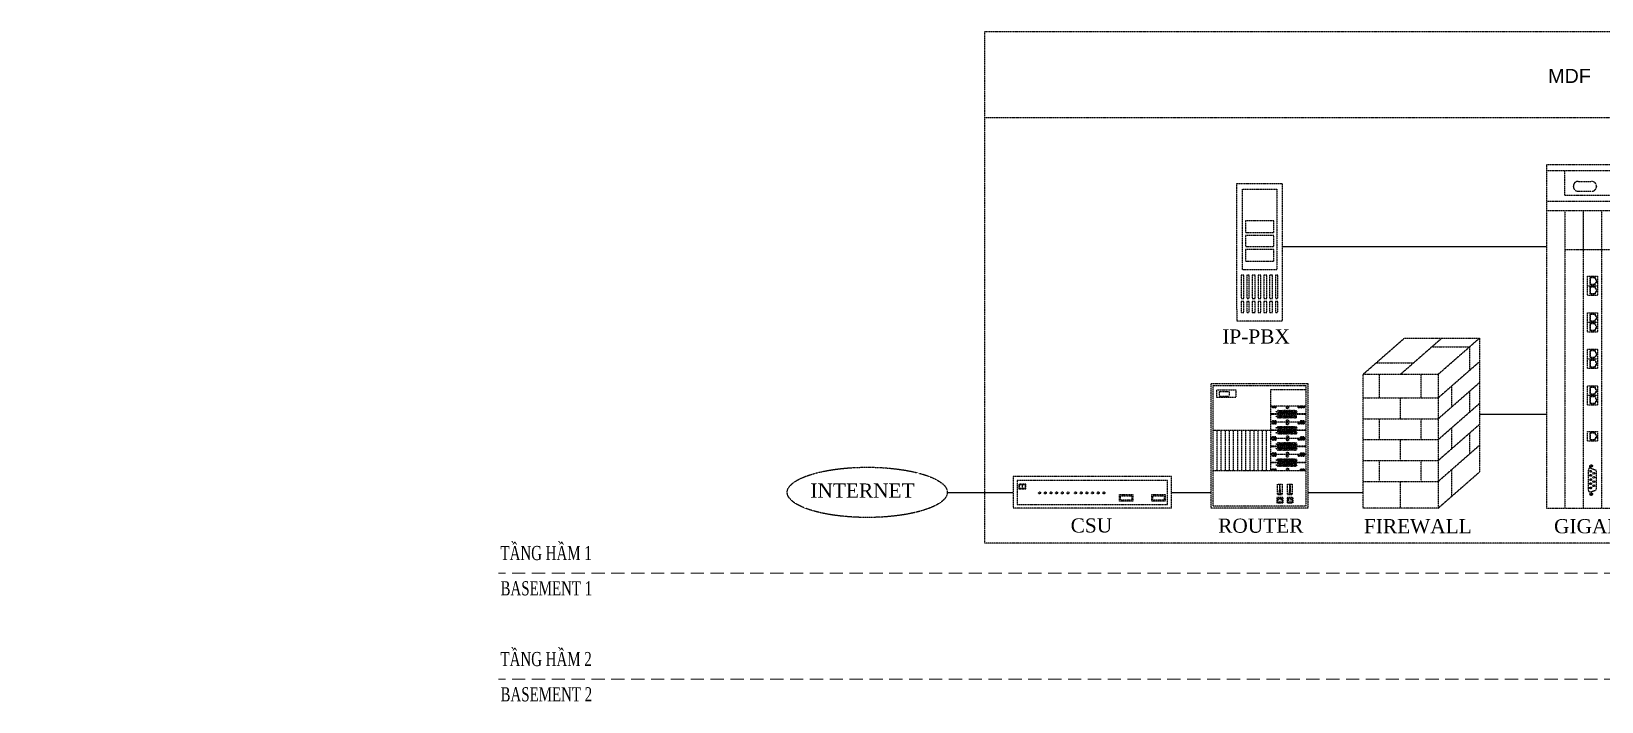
# Model space of a CAD drawing. Extents: x -5343388 to 7033982, y -486386 to 188356.
# Drawn here: x 448981 to 493460, y -280653 to -261688 of the extents above; entities that cross this region are included whole.
import ezdxf
from ezdxf.enums import TextEntityAlignment as Align

# ---------------------------------------------------------------- set-up
doc = ezdxf.new("R2010")
doc.units = 0
doc.header["$MEASUREMENT"] = 0
doc.linetypes.add('DASHED2', pattern=[0.375, 0.25, -0.125])
doc.layers.add('text', color=2, linetype='Continuous')
doc.layers.add('wire', color=3, linetype='Continuous')
doc.layers.add('Wire Hatch', color=7, linetype='Continuous', lineweight=15)
doc.styles.add('NKB1', font='vntimeh.shx', dxfattribs={"width": 0.7, "height": 400})
doc.styles.add('NKB2', font='', dxfattribs={"width": 0.7, "height": 400})
doc.styles.get('NKB2').set_extended_font_data('.VnArialH')

msp = doc.modelspace()

# ---------------------------------------------------------------- linework, layer by layer
at = {"linetype": 'DASHED2'}
for p, q in [((512187.66036, -264133.51917), (475986.64671, -264133.51917)), ((491897.83261, -265453.94348), (491897.83261, -275179.47977)), ((491897.83261, -265453.94348), (500255.6826, -265453.94348)), ((491897.83261, -265626.98385), (500255.6826, -265626.98385)), ((492416.95373, -266319.14534), (492416.95373, -265626.98385)), ((492798.09675, -265930.79625), (493175.83198, -265930.79625)), ((483123.21034, -269559.7912), (483123.21034, -265991.20906)), ((483123.21034, -265991.20906), (484413.39004, -265991.20906)), ((483287.91413, -268434.31529), (483287.91413, -266155.91285)), ((483287.91413, -266155.91285), (484262.41157, -266155.91285)), ((484262.41157, -266155.91285), (484262.41157, -268434.31529)), ((484413.39004, -265991.20906), (484413.39004, -269559.7912)), ((492416.95373, -266319.14534), (499736.56148, -266319.14534)), ((492659.66445, -266069.22855), (492659.66445, -266074.33143)), ((492798.09675, -266212.76373), (493175.83198, -266212.76373)), ((493314.26427, -266069.22855), (493314.26427, -266074.33143)), ((491897.83261, -266492.18571), (500255.6826, -266492.18571)), ((491897.83261, -266751.74627), (500255.6826, -266751.74627)), ((492416.95373, -266751.74627), (492416.95373, -275179.47977)), ((492936.07485, -266751.74627), (492936.07485, -275179.47977)), ((493455.19596, -266751.74627), (493455.19596, -275179.47977)), ((483370.26603, -267048.05838), (483370.26603, -267377.46597)), ((484180.05967, -267048.05838), (483370.26603, -267048.05838)), ((484180.05967, -267377.46597), (484180.05967, -267048.05838)), ((483370.26603, -267377.46597), (484180.05967, -267377.46597)), ((483370.26603, -267459.81786), (483370.26603, -267775.50013)), ((484180.05967, -267459.81786), (483370.26603, -267459.81786)), ((484180.05967, -267775.50013), (484180.05967, -267459.81786)), ((483370.26603, -267775.50013), (484180.05967, -267775.50013)), ((483370.26603, -267857.85202), (483370.26603, -268187.25961)), ((484180.05967, -267857.85202), (483370.26603, -267857.85202)), ((483370.26603, -268187.25961), (484180.05967, -268187.25961)), ((484180.05967, -268187.25961), (484180.05967, -267857.85202)), ((492416.95373, -267859.82705), (499736.56148, -267859.82705)), ((483329.09008, -268585.29377), (483246.73818, -268585.29377)), ((483246.73818, -268585.29377), (483246.73818, -269244.10894)), ((484262.41157, -268434.31529), (483287.91413, -268434.31529)), ((483329.09008, -269244.10894), (483329.09008, -268585.29377)), ((483480.06856, -268585.29377), (483411.44198, -268585.29377)), ((483411.44198, -268585.29377), (483411.44198, -269244.10894)), ((483480.06856, -269244.10894), (483480.06856, -268585.29377)), ((483644.77235, -268585.29377), (483562.42045, -268585.29377)), ((483562.42045, -268585.29377), (483562.42045, -269244.10894)), ((483644.77235, -269244.10894), (483644.77235, -268585.29377)), ((483809.47614, -268585.29377), (483727.12424, -268585.29377)), ((483727.12424, -268585.29377), (483727.12424, -269244.10894)), ((483809.47614, -269244.10894), (483809.47614, -268585.29377)), ((483974.17993, -268585.29377), (483891.82803, -268585.29377)), ((483891.82803, -268585.29377), (483891.82803, -269244.10894)), ((483974.17993, -269244.10894), (483974.17993, -268585.29377)), ((484138.88372, -268585.29377), (484056.53183, -268585.29377)), ((484056.53183, -268585.29377), (484056.53183, -269244.10894)), ((484138.88372, -269244.10894), (484138.88372, -268585.29377)), ((484289.8622, -268585.29377), (484221.23562, -268585.29377)), ((484221.23562, -268585.29377), (484221.23562, -269244.10894)), ((484289.8622, -269244.10894), (484289.8622, -268585.29377)), ((493062.30675, -268615.11269), (493349.7289, -268615.11269)), ((493062.30675, -269151.63403), (493062.30675, -268615.11269)), ((493139.20154, -268654.28924), (493273.71432, -268654.28924)), ((493139.20154, -268851.1716), (493139.20154, -268654.28924)), ((493273.71432, -268654.28924), (493273.71432, -268689.45332)), ((493349.7289, -269151.63403), (493349.7289, -268615.11269)), ((493062.30675, -268883.37336), (493349.7289, -268883.37336)), ((493273.71432, -268851.1716), (493139.20154, -268851.1716)), ((493139.20154, -268919.76181), (493273.71432, -268919.76181)), ((493139.20154, -269116.64417), (493139.20154, -268919.76181)), ((493300.66429, -268689.45332), (493273.71432, -268689.45332)), ((493300.66429, -268816.00751), (493273.71432, -268816.00751)), ((493273.71432, -268816.00751), (493273.71432, -268851.1716)), ((493273.71432, -268919.76181), (493273.71432, -268954.9259)), ((493300.66429, -268954.9259), (493273.71432, -268954.9259)), ((493300.66429, -269081.48008), (493273.71432, -269081.48008)), ((493273.71432, -269081.48008), (493273.71432, -269116.64417)), ((493300.66429, -268689.45332), (493300.66429, -268716.79713)), ((493300.66429, -268725.77909), (493300.66429, -268689.45332)), ((493324.78221, -268725.77909), (493300.66429, -268725.77909)), ((493300.66429, -268779.68174), (493300.66429, -268816.00751)), ((493324.78221, -268779.68174), (493300.66429, -268779.68174)), ((493300.66429, -268991.25167), (493300.66429, -268954.9259)), ((493300.66429, -268954.9259), (493300.66429, -268982.26971)), ((493324.78221, -268991.25167), (493300.66429, -268991.25167)), ((493300.66429, -269045.15431), (493300.66429, -269081.48008)), ((493324.78221, -269045.15431), (493300.66429, -269045.15431)), ((493324.78221, -268725.77909), (493324.78221, -268779.68174)), ((493324.78221, -268991.25167), (493324.78221, -269045.15431)), ((483246.73818, -269244.10894), (483246.73818, -269244.10894)), ((483246.73818, -269244.10894), (483329.09008, -269244.10894)), ((483246.73818, -269326.46083), (483246.73818, -269642.1431)), ((483329.09008, -269326.46083), (483246.73818, -269326.46083)), ((483329.09008, -269642.1431), (483329.09008, -269326.46083)), ((483411.44198, -269244.10894), (483411.44198, -269244.10894)), ((483411.44198, -269244.10894), (483480.06856, -269244.10894)), ((483411.44198, -269326.46083), (483411.44198, -269642.1431)), ((483480.06856, -269326.46083), (483411.44198, -269326.46083)), ((483480.06856, -269642.1431), (483480.06856, -269326.46083)), ((483562.42045, -269244.10894), (483562.42045, -269244.10894)), ((483562.42045, -269244.10894), (483644.77235, -269244.10894)), ((483562.42045, -269326.46083), (483562.42045, -269642.1431)), ((483644.77235, -269326.46083), (483562.42045, -269326.46083)), ((483644.77235, -269642.1431), (483644.77235, -269326.46083)), ((483727.12424, -269244.10894), (483727.12424, -269244.10894)), ((483727.12424, -269244.10894), (483809.47614, -269244.10894)), ((483727.12424, -269326.46083), (483727.12424, -269642.1431)), ((483809.47614, -269326.46083), (483727.12424, -269326.46083)), ((483809.47614, -269642.1431), (483809.47614, -269326.46083)), ((483891.82803, -269244.10894), (483891.82803, -269244.10894)), ((483891.82803, -269244.10894), (483974.17993, -269244.10894)), ((483891.82803, -269326.46083), (483891.82803, -269642.1431)), ((483974.17993, -269326.46083), (483891.82803, -269326.46083)), ((483974.17993, -269642.1431), (483974.17993, -269326.46083)), ((484056.53183, -269244.10894), (484056.53183, -269244.10894)), ((484056.53183, -269244.10894), (484138.88372, -269244.10894)), ((484056.53183, -269326.46083), (484056.53183, -269642.1431)), ((484138.88372, -269326.46083), (484056.53183, -269326.46083)), ((484138.88372, -269642.1431), (484138.88372, -269326.46083)), ((484221.23562, -269244.10894), (484289.8622, -269244.10894)), ((484221.23562, -269244.10894), (484221.23562, -269244.10894)), ((484289.8622, -269326.46083), (484221.23562, -269326.46083)), ((484221.23562, -269326.46083), (484221.23562, -269642.1431)), ((484289.8622, -269642.1431), (484289.8622, -269326.46083)), ((493062.30675, -269151.63403), (493349.7289, -269151.63403)), ((493273.71432, -269116.64417), (493139.20154, -269116.64417)), ((483123.21034, -269559.7912), (483123.21034, -269889.19879)), ((483246.73818, -269642.1431), (483246.73818, -269642.1431)), ((483246.73818, -269642.1431), (483329.09008, -269642.1431)), ((483411.44198, -269642.1431), (483411.44198, -269642.1431)), ((483411.44198, -269642.1431), (483480.06856, -269642.1431)), ((483562.42045, -269642.1431), (483562.42045, -269642.1431)), ((483562.42045, -269642.1431), (483644.77235, -269642.1431)), ((483727.12424, -269642.1431), (483727.12424, -269642.1431)), ((483727.12424, -269642.1431), (483809.47614, -269642.1431)), ((483891.82803, -269642.1431), (483891.82803, -269642.1431)), ((483891.82803, -269642.1431), (483974.17993, -269642.1431)), ((484056.53183, -269642.1431), (484056.53183, -269642.1431)), ((484056.53183, -269642.1431), (484138.88372, -269642.1431)), ((484221.23562, -269642.1431), (484289.8622, -269642.1431)), ((484221.23562, -269642.1431), (484221.23562, -269642.1431)), ((484413.39004, -269559.7912), (484413.39004, -269889.19879)), ((493062.30675, -270185.56276), (493062.30675, -269649.04142)), ((493062.30675, -269649.04142), (493349.7289, -269649.04142)), ((493062.30675, -269917.30209), (493349.7289, -269917.30209)), ((493139.20154, -269885.10033), (493139.20154, -269688.21797)), ((493139.20154, -269688.21797), (493273.71432, -269688.21797)), ((493273.71432, -269885.10033), (493139.20154, -269885.10033)), ((493139.20154, -269953.69054), (493273.71432, -269953.69054)), ((493139.20154, -270150.5729), (493139.20154, -269953.69054)), ((493273.71432, -269688.21797), (493273.71432, -269723.38206)), ((493300.66429, -269723.38206), (493273.71432, -269723.38206)), ((493273.71432, -269849.93624), (493273.71432, -269885.10033)), ((493300.66429, -269849.93624), (493273.71432, -269849.93624)), ((493273.71432, -269953.69054), (493273.71432, -269988.85463)), ((493300.66429, -269988.85463), (493273.71432, -269988.85463)), ((493300.66429, -269759.70783), (493300.66429, -269723.38206)), ((493300.66429, -269723.38206), (493300.66429, -269750.72586)), ((493324.78221, -269759.70783), (493300.66429, -269759.70783)), ((493324.78221, -269813.61047), (493300.66429, -269813.61047)), ((493300.66429, -269813.61047), (493300.66429, -269849.93624)), ((493300.66429, -269988.85463), (493300.66429, -270016.19844)), ((493300.66429, -270025.1804), (493300.66429, -269988.85463)), ((493324.78221, -269759.70783), (493324.78221, -269813.61047)), ((493349.7289, -270185.56276), (493349.7289, -269649.04142)), ((486703.78862, -271391.60909), (487875.19579, -270367.51012)), ((487761.25249, -271391.60909), (488932.65966, -270367.51012)), ((487875.19579, -270367.51012), (490001.78574, -270367.51012)), ((488830.37856, -271391.60909), (490001.78574, -270367.51012)), ((490001.78574, -270367.51012), (490001.78574, -274155.38081)), ((493062.30675, -270185.56276), (493349.7289, -270185.56276)), ((493273.71432, -270150.5729), (493139.20154, -270150.5729)), ((493273.71432, -270115.40882), (493273.71432, -270150.5729)), ((493300.66429, -270115.40882), (493273.71432, -270115.40882)), ((493324.78221, -270025.1804), (493300.66429, -270025.1804)), ((493324.78221, -270079.08305), (493300.66429, -270079.08305)), ((493300.66429, -270079.08305), (493300.66429, -270115.40882)), ((493324.78221, -270025.1804), (493324.78221, -270079.08305)), ((488649.62662, -270614.95085), (489718.75269, -270614.95085)), ((489718.75269, -270614.95085), (489718.75269, -271281.17491)), ((493062.30675, -270682.97015), (493349.7289, -270682.97015)), ((493062.30675, -271219.49149), (493062.30675, -270682.97015)), ((493139.20154, -270722.1467), (493273.71432, -270722.1467)), ((493139.20154, -270919.02906), (493139.20154, -270722.1467)), ((493273.71432, -270722.1467), (493273.71432, -270757.31079)), ((493300.66429, -270757.31079), (493273.71432, -270757.31079)), ((493300.66429, -270757.31079), (493300.66429, -270784.6546)), ((493300.66429, -270793.63656), (493300.66429, -270757.31079)), ((493324.78221, -270793.63656), (493300.66429, -270793.63656)), ((493300.66429, -270847.53921), (493300.66429, -270883.86498)), ((493324.78221, -270847.53921), (493300.66429, -270847.53921)), ((493324.78221, -270793.63656), (493324.78221, -270847.53921)), ((493349.7289, -271219.49149), (493349.7289, -270682.97015)), ((487070.39287, -271071.10649), (488127.85674, -271071.10649)), ((488830.37856, -272057.83315), (490001.78574, -271033.73418)), ((493062.30675, -270951.23082), (493349.7289, -270951.23082)), ((493062.30675, -271219.49149), (493349.7289, -271219.49149)), ((493273.71432, -270919.02906), (493139.20154, -270919.02906)), ((493139.20154, -270987.61928), (493273.71432, -270987.61928)), ((493139.20154, -271184.50163), (493139.20154, -270987.61928)), ((493273.71432, -271184.50163), (493139.20154, -271184.50163)), ((493300.66429, -270883.86498), (493273.71432, -270883.86498)), ((493273.71432, -270883.86498), (493273.71432, -270919.02906)), ((493273.71432, -270987.61928), (493273.71432, -271022.78336)), ((493300.66429, -271022.78336), (493273.71432, -271022.78336)), ((493300.66429, -271149.33755), (493273.71432, -271149.33755)), ((493273.71432, -271149.33755), (493273.71432, -271184.50163)), ((493300.66429, -271059.10913), (493300.66429, -271022.78336)), ((493300.66429, -271022.78336), (493300.66429, -271050.12717)), ((493324.78221, -271059.10913), (493300.66429, -271059.10913)), ((493300.66429, -271113.01178), (493300.66429, -271149.33755)), ((493324.78221, -271113.01178), (493300.66429, -271113.01178)), ((493324.78221, -271059.10913), (493324.78221, -271113.01178)), ((486703.78862, -271391.60909), (488830.37856, -271391.60909)), ((486703.78862, -275179.47977), (486703.78862, -271391.60909)), ((487169.89249, -272057.83315), (487169.89249, -271391.60909)), ((488352.61249, -272057.83315), (488352.61249, -271391.60909)), ((488830.37856, -271391.60909), (488830.37856, -275179.47977)), ((488830.37856, -272649.19315), (490001.78574, -271625.09418)), ((489209.00747, -271726.81804), (489209.00747, -272318.17804)), ((493062.30675, -271716.89888), (493349.7289, -271716.89888)), ((493062.30675, -272253.42022), (493062.30675, -271716.89888)), ((493139.20154, -271952.95779), (493139.20154, -271756.07544)), ((493139.20154, -271756.07544), (493273.71432, -271756.07544)), ((493273.71432, -271756.07544), (493273.71432, -271791.23952)), ((493349.7289, -272253.42022), (493349.7289, -271716.89888)), ((482561.77704, -272051.25414, 0), (482561.77704, -271834.04152, 0)), ((482561.77704, -271834.04152, 0), (483098.00798, -271834.04152, 0)), ((483098.00798, -272051.25414, 0), (482561.77704, -272051.25414, 0)), ((482630.70298, -271879.50462, 0), (482630.70298, -272005.79104, 0)), ((482630.70298, -271879.50462, 0), (482907.67129, -271879.50462, 0)), ((482630.70298, -272005.79104, 0), (482907.67129, -272005.79104, 0)), ((482907.67129, -271879.50462, 0), (482907.67129, -272005.79104, 0)), ((483098.00798, -271834.04152, 0), (483098.00798, -272051.25414, 0)), ((485084.03057, -271834.04152, 0), (484082.39166, -271834.04152, 0)), ((484082.39166, -271834.04152, 0), (484082.39166, -274120.08037, 0)), ((486703.78862, -272057.83315), (488830.37856, -272057.83315)), ((487761.25249, -272649.19315), (487761.25249, -272057.83315)), ((488830.37856, -273240.55315), (490001.78574, -272216.45418)), ((489718.75269, -271872.53491), (489718.75269, -272463.89491)), ((493062.30675, -271985.15955), (493349.7289, -271985.15955)), ((493273.71432, -271952.95779), (493139.20154, -271952.95779)), ((493139.20154, -272218.43036), (493139.20154, -272021.54801)), ((493139.20154, -272021.54801), (493273.71432, -272021.54801)), ((493300.66429, -271791.23952), (493273.71432, -271791.23952)), ((493300.66429, -271917.79371), (493273.71432, -271917.79371)), ((493273.71432, -271917.79371), (493273.71432, -271952.95779)), ((493273.71432, -272021.54801), (493273.71432, -272056.71209)), ((493300.66429, -272056.71209), (493273.71432, -272056.71209)), ((493300.66429, -272183.26628), (493273.71432, -272183.26628)), ((493273.71432, -272183.26628), (493273.71432, -272218.43036)), ((493300.66429, -271791.23952), (493300.66429, -271818.58333)), ((493300.66429, -271827.56529), (493300.66429, -271791.23952)), ((493324.78221, -271827.56529), (493300.66429, -271827.56529)), ((493300.66429, -271881.46794), (493300.66429, -271917.79371)), ((493324.78221, -271881.46794), (493300.66429, -271881.46794)), ((493300.66429, -272093.03786), (493300.66429, -272056.71209)), ((493300.66429, -272056.71209), (493300.66429, -272084.0559)), ((493324.78221, -272093.03786), (493300.66429, -272093.03786)), ((493300.66429, -272146.94051), (493300.66429, -272183.26628)), ((493324.78221, -272146.94051), (493300.66429, -272146.94051)), ((493324.78221, -271827.56529), (493324.78221, -271881.46794)), ((493324.78221, -272093.03786), (493324.78221, -272146.94051)), ((485084.03057, -272291.24929, 0), (484082.39166, -272291.24929, 0)), ((485070.58577, -272514.16967, 0), (484096.60741, -272514.16967, 0)), ((485070.58577, -272525.53667, 0), (484096.60741, -272525.53667, 0)), ((486703.78862, -272649.19315), (488830.37856, -272649.19315)), ((487169.89249, -273240.55315), (487169.89249, -272649.19315)), ((488352.61249, -273240.55315), (488352.61249, -272649.19315)), ((493062.30675, -272253.42022), (493349.7289, -272253.42022)), ((493273.71432, -272218.43036), (493139.20154, -272218.43036)), ((484082.39166, -272979.04746, 0), (482452.56981, -272979.04746, 0)), ((485084.03057, -272748.45706, 0), (484082.39166, -272748.45706, 0)), ((485070.58577, -272971.37744, 0), (484096.60741, -272971.37744, 0)), ((485070.58577, -272982.74444, 0), (484096.60741, -272982.74444, 0)), ((488830.37856, -273831.91315), (490001.78574, -272807.81418)), ((489209.00747, -272909.53804), (489209.00747, -273500.89804)), ((489718.75269, -273055.25491), (489718.75269, -273646.61491)), ((493062.30675, -273275.61055), (493062.30675, -273007.34988)), ((493062.30675, -273007.34988), (493349.7289, -273007.34988)), ((493139.20154, -273243.40879), (493139.20154, -273046.52643)), ((493139.20154, -273046.52643), (493273.71432, -273046.52643)), ((493273.71432, -273046.52643), (493273.71432, -273081.69052)), ((493300.66429, -273081.69052), (493273.71432, -273081.69052)), ((493300.66429, -273081.69052), (493300.66429, -273109.03433)), ((493300.66429, -273118.01629), (493300.66429, -273081.69052)), ((493349.7289, -273275.61055), (493349.7289, -273007.34988)), ((485084.03057, -273205.66483, 0), (484082.39166, -273205.66483, 0)), ((485070.58577, -273428.58521, 0), (484096.60741, -273428.58521, 0)), ((485070.58577, -273439.95221, 0), (484096.60741, -273439.95221, 0)), ((486703.78862, -273240.55315), (488830.37856, -273240.55315)), ((487761.25249, -273831.91315), (487761.25249, -273240.55315)), ((488830.37856, -274423.27315), (490001.78574, -273399.17418)), ((493062.30675, -273275.61055), (493349.7289, -273275.61055)), ((493273.71432, -273243.40879), (493139.20154, -273243.40879)), ((493300.66429, -273208.2447), (493273.71432, -273208.2447)), ((493273.71432, -273208.2447), (493273.71432, -273243.40879)), ((493324.78221, -273118.01629), (493300.66429, -273118.01629)), ((493300.66429, -273171.91893), (493300.66429, -273208.2447)), ((493324.78221, -273171.91893), (493300.66429, -273171.91893)), ((493324.78221, -273118.01629), (493324.78221, -273171.91893)), ((485084.03057, -273662.8726, 0), (484082.39166, -273662.8726, 0)), ((485070.58577, -273885.79298, 0), (484096.60741, -273885.79298, 0)), ((485070.58577, -273897.15998, 0), (484096.60741, -273897.15998, 0)), ((486703.78862, -273831.91315), (488830.37856, -273831.91315)), ((487169.89249, -274423.27315), (487169.89249, -273831.91315)), ((488352.61249, -274423.27315), (488352.61249, -273831.91315)), ((481273.60782, -274284.507), (476795.4975, -274284.507)), ((476795.4975, -274284.507), (476795.4975, -275179.47977)), ((481165.17195, -274392.94287), (476903.93337, -274392.94287)), ((476903.93337, -274392.94287), (476903.93337, -275071.0439)), ((481165.17195, -275071.0439), (481165.17195, -274392.94287)), ((481273.60782, -275179.47977), (481273.60782, -274284.507)), ((485084.03057, -274120.08037, 0), (482452.56981, -274120.08037, 0)), ((486703.78862, -274423.27315), (488830.37856, -274423.27315)), ((487761.25249, -275179.47977), (487761.25249, -274423.27315)), ((488830.37856, -275179.47977), (490001.78574, -274155.38081)), ((489209.00747, -274092.25804), (489209.00747, -274848.46466)), ((493087.29339, -274672.24103), (493087.29339, -274094.58359)), ((493151.30472, -274048.71425), (493280.19103, -274092.46681)), ((493313.06016, -274628.48846), (493313.06016, -274138.33615)), ((477050.23752, -274517.52531), (477050.23752, -274614.95785)), ((484265.21294, -274871.10544, 0), (484426.97655, -274871.10544, 0)), ((484265.21294, -274871.10544, 0), (484265.21294, -275028.44482, 0)), ((484426.97655, -274871.10544, 0), (484426.97655, -275028.44482, 0)), ((484550.5726, -274871.10544, 0), (484712.33622, -274871.10544, 0)), ((484550.5726, -274871.10544, 0), (484550.5726, -275028.44482, 0)), ((484712.33622, -274871.10544, 0), (484712.33622, -275028.44482, 0)), ((493151.30472, -274718.11037), (493280.19103, -274674.35781)), ((481273.60782, -275179.47977), (476795.4975, -275179.47977)), ((476903.93337, -275071.0439), (481165.17195, -275071.0439)), ((484265.21294, -275028.44482, 0), (484426.97655, -275028.44482, 0)), ((484279.58006, -274909.66358, 0), (484412.60943, -274909.66358, 0)), ((484279.58006, -274909.66358, 0), (484279.58006, -274984.5369, 0)), ((484279.58006, -274984.5369, 0), (484307.09434, -275024.73669, 0)), ((484307.09434, -275024.73669, 0), (484385.09515, -275024.73669, 0)), ((484412.60943, -274984.5369, 0), (484385.09515, -275024.73669, 0)), ((484412.60943, -274909.66358, 0), (484412.60943, -274984.5369, 0)), ((484550.5726, -275028.44482, 0), (484712.33622, -275028.44482, 0)), ((484564.93973, -274909.66358, 0), (484697.9691, -274909.66358, 0)), ((484564.93973, -274909.66358, 0), (484564.93973, -274984.5369, 0)), ((484564.93973, -274984.5369, 0), (484592.454, -275024.73669, 0)), ((484592.454, -275024.73669, 0), (484670.45482, -275024.73669, 0)), ((484697.9691, -274984.5369, 0), (484670.45482, -275024.73669, 0)), ((484697.9691, -274909.66358, 0), (484697.9691, -274984.5369, 0)), ((488830.37856, -275179.47977), (486703.78862, -275179.47977)), ((491897.83261, -275179.47977), (500255.6826, -275179.47977))]:
    msp.add_line(p, q, dxfattribs=at)
for points in [[(475986.64671, -261687.82246), (512187.66036, -261687.82246), (512187.66036, -276169.17526), (475986.64671, -276169.17526)], [(482395.73481, -275179.47977), (482395.73481, -271655.70943), (485140.86558, -271655.70943), (485140.86558, -275179.47977)], [(482452.56981, -275122.64477), (482452.56981, -271712.54443), (485084.03057, -271712.54443), (485084.03057, -275122.64477)], [(484279.43439, -274802.94138), (484279.43439, -274502.69604), (484412.75511, -274502.69604), (484412.75511, -274802.94138)], [(484564.79405, -274802.94138), (484564.79405, -274502.69604), (484698.11477, -274502.69604), (484698.11477, -274802.94138)], [(484307.67854, -274921.73021), (484307.67854, -274955.53909), (484313.27111, -274955.53909), (484313.27111, -274921.73021)], [(484348.76232, -275017.15489), (484348.76232, -274983.34601), (484343.16975, -274983.34601), (484343.16975, -275017.15489)], [(484384.51096, -274921.73021), (484384.51096, -274955.53909), (484378.91839, -274955.53909), (484378.91839, -274921.73021)], [(484593.0382, -274921.73021), (484593.0382, -274955.53909), (484598.63077, -274955.53909), (484598.63077, -274921.73021)], [(484634.12198, -275017.15489), (484634.12198, -274983.34601), (484628.52941, -274983.34601), (484628.52941, -275017.15489)], [(484669.87062, -274921.73021), (484669.87062, -274955.53909), (484664.27805, -274955.53909), (484664.27805, -274921.73021)]]:
    msp.add_lwpolyline(points, close=True, dxfattribs=at)
at = {"linetype": 'DASHED2', "const_width": 8.65202, "elevation": 0}
for points in [[(492422.14494, -266756.93748), (492930.88363, -266756.93748), (492930.88363, -267854.63584), (492422.14494, -267854.63584)], [(492946.45727, -266751.74627), (493455.19596, -266751.74627), (493455.19596, -267849.44462), (492946.45727, -267849.44462)]]:
    msp.add_lwpolyline(points, close=True, dxfattribs=at)
at = {"linetype": 'DASHED2', "elevation": 0}
for points in [[(493139.20154, -268851.1716), (493273.71432, -268851.1716), (493273.71432, -268816.00751), (493300.66429, -268816.00751), (493300.66429, -268779.68174), (493324.78221, -268779.68174), (493324.78221, -268725.77909), (493300.66429, -268725.77909), (493300.66429, -268689.45332), (493273.71432, -268689.45332), (493273.71432, -268654.28924), (493139.20154, -268654.28924), (493139.20154, -268851.1716)], [(493139.20154, -269116.64417), (493273.71432, -269116.64417), (493273.71432, -269081.48008), (493300.66429, -269081.48008), (493300.66429, -269045.15431), (493324.78221, -269045.15431), (493324.78221, -268991.25167), (493300.66429, -268991.25167), (493300.66429, -268954.9259), (493273.71432, -268954.9259), (493273.71432, -268919.76181), (493139.20154, -268919.76181), (493139.20154, -269116.64417)], [(493139.20154, -269885.10033), (493273.71432, -269885.10033), (493273.71432, -269849.93624), (493300.66429, -269849.93624), (493300.66429, -269813.61047), (493324.78221, -269813.61047), (493324.78221, -269759.70783), (493300.66429, -269759.70783), (493300.66429, -269723.38206), (493273.71432, -269723.38206), (493273.71432, -269688.21797), (493139.20154, -269688.21797), (493139.20154, -269885.10033)], [(493139.20154, -270150.5729), (493273.71432, -270150.5729), (493273.71432, -270115.40882), (493300.66429, -270115.40882), (493300.66429, -270079.08305), (493324.78221, -270079.08305), (493324.78221, -270025.1804), (493300.66429, -270025.1804), (493300.66429, -269988.85463), (493273.71432, -269988.85463), (493273.71432, -269953.69054), (493139.20154, -269953.69054), (493139.20154, -270150.5729)], [(493139.20154, -270919.02906), (493273.71432, -270919.02906), (493273.71432, -270883.86498), (493300.66429, -270883.86498), (493300.66429, -270847.53921), (493324.78221, -270847.53921), (493324.78221, -270793.63656), (493300.66429, -270793.63656), (493300.66429, -270757.31079), (493273.71432, -270757.31079), (493273.71432, -270722.1467), (493139.20154, -270722.1467), (493139.20154, -270919.02906)], [(493139.20154, -271184.50163), (493273.71432, -271184.50163), (493273.71432, -271149.33755), (493300.66429, -271149.33755), (493300.66429, -271113.01178), (493324.78221, -271113.01178), (493324.78221, -271059.10913), (493300.66429, -271059.10913), (493300.66429, -271022.78336), (493273.71432, -271022.78336), (493273.71432, -270987.61928), (493139.20154, -270987.61928), (493139.20154, -271184.50163)], [(493139.20154, -271952.95779), (493273.71432, -271952.95779), (493273.71432, -271917.79371), (493300.66429, -271917.79371), (493300.66429, -271881.46794), (493324.78221, -271881.46794), (493324.78221, -271827.56529), (493300.66429, -271827.56529), (493300.66429, -271791.23952), (493273.71432, -271791.23952), (493273.71432, -271756.07544), (493139.20154, -271756.07544), (493139.20154, -271952.95779)], [(493139.20154, -272218.43036), (493273.71432, -272218.43036), (493273.71432, -272183.26628), (493300.66429, -272183.26628), (493300.66429, -272146.94051), (493324.78221, -272146.94051), (493324.78221, -272093.03786), (493300.66429, -272093.03786), (493300.66429, -272056.71209), (493273.71432, -272056.71209), (493273.71432, -272021.54801), (493139.20154, -272021.54801), (493139.20154, -272218.43036)], [(493139.20154, -273243.40879), (493273.71432, -273243.40879), (493273.71432, -273208.2447), (493300.66429, -273208.2447), (493300.66429, -273171.91893), (493324.78221, -273171.91893), (493324.78221, -273118.01629), (493300.66429, -273118.01629), (493300.66429, -273081.69052), (493273.71432, -273081.69052), (493273.71432, -273046.52643), (493139.20154, -273046.52643), (493139.20154, -273243.40879)]]:
    msp.add_lwpolyline(points, dxfattribs=at)
at = {"linetype": 'DASHED2'}
for points in [[(484413.39004, -269889.19879), (483123.21034, -269889.19879)], [(482569.08157, -274120.08037), (482569.08157, -272979.04746)], [(482685.59334, -274120.08037), (482685.59334, -272979.04746)], [(482802.1051, -274120.08037), (482802.1051, -272979.04746)], [(482918.61686, -274120.08037), (482918.61686, -272979.04746)], [(483035.12862, -274120.08037), (483035.12862, -272979.04746)], [(483151.64038, -274120.08037), (483151.64038, -272979.04746)], [(483268.15214, -274120.08037), (483268.15214, -272979.04746)], [(483384.6639, -274120.08037), (483384.6639, -272979.04746)], [(483501.17566, -274120.08037), (483501.17566, -272979.04746)], [(483617.68743, -274120.08037), (483617.68743, -272979.04746)], [(483734.19919, -274120.08037), (483734.19919, -272979.04746)], [(483850.71095, -274120.08037), (483850.71095, -272979.04746)], [(483967.22271, -274120.08037), (483967.22271, -272979.04746)]]:
    msp.add_lwpolyline(points, dxfattribs=at)
for points, const_width in [([(484146.40973, -272325.23326), (484158.67842, -272325.23326)], 0.70694), ([(484210.27076, -272325.23326), (484222.53944, -272325.23326)], 0.70694), ([(484563.08732, -272343.99091), (484563.08732, -272320.98713)], 1.32551), ([(484892.29046, -272325.23326), (484880.02177, -272325.23326)], 0.70694), ([(485020.0125, -272325.23326), (485007.74381, -272325.23326)], 0.70694), ([(484146.40973, -272714.47309), (484158.67842, -272714.47309)], 0.70694), ([(484146.40973, -272782.44103), (484158.67842, -272782.44103)], 0.70694), ([(484210.27076, -272714.47309), (484222.53944, -272714.47309)], 0.70694), ([(484210.27076, -272782.44103), (484222.53944, -272782.44103)], 0.70694), ([(484563.08732, -272695.71543), (484563.08732, -272718.71922)], 1.32551), ([(484563.08732, -272801.19868), (484563.08732, -272778.1949)], 1.32551), ([(484892.29046, -272782.44103), (484880.02177, -272782.44103)], 0.70694), ([(484956.15148, -272714.47309), (484943.88279, -272714.47309)], 0.70694), ([(485020.0125, -272714.47309), (485007.74381, -272714.47309)], 0.70694), ([(485020.0125, -272782.44103), (485007.74381, -272782.44103)], 0.70694), ([(484146.40973, -273171.68086), (484158.67842, -273171.68086)], 0.70694), ([(484146.40973, -273239.6488), (484158.67842, -273239.6488)], 0.70694), ([(484210.27076, -273171.68086), (484222.53944, -273171.68086)], 0.70694), ([(484210.27076, -273239.6488), (484222.53944, -273239.6488)], 0.70694), ([(484563.08732, -273152.9232), (484563.08732, -273175.92699)], 1.32551), ([(484563.08732, -273258.40645), (484563.08732, -273235.40267)], 1.32551), ([(484892.29046, -273239.6488), (484880.02177, -273239.6488)], 0.70694), ([(484956.15148, -273171.68086), (484943.88279, -273171.68086)], 0.70694), ([(485020.0125, -273171.68086), (485007.74381, -273171.68086)], 0.70694), ([(485020.0125, -273239.6488), (485007.74381, -273239.6488)], 0.70694), ([(484146.40973, -273628.88863), (484158.67842, -273628.88863)], 0.70694), ([(484146.40973, -273696.85657), (484158.67842, -273696.85657)], 0.70694), ([(484210.27076, -273628.88863), (484222.53944, -273628.88863)], 0.70694), ([(484210.27076, -273696.85657), (484222.53944, -273696.85657)], 0.70694), ([(484563.08732, -273610.13097), (484563.08732, -273633.13476)], 1.32551), ([(484563.08732, -273715.61422), (484563.08732, -273692.61044)], 1.32551), ([(484892.29046, -273696.85657), (484880.02177, -273696.85657)], 0.70694), ([(484956.15148, -273628.88863), (484943.88279, -273628.88863)], 0.70694), ([(485020.0125, -273628.88863), (485007.74381, -273628.88863)], 0.70694), ([(485020.0125, -273696.85657), (485007.74381, -273696.85657)], 0.70694), ([(484146.40973, -274086.0964), (484158.67842, -274086.0964)], 0.70694), ([(484210.27076, -274086.0964), (484222.53944, -274086.0964)], 0.70694), ([(484563.08732, -274067.33875), (484563.08732, -274090.34253)], 1.32551), ([(484956.15148, -274086.0964), (484943.88279, -274086.0964)], 0.70694), ([(485020.0125, -274086.0964), (485007.74381, -274086.0964)], 0.70694)]:
    msp.add_lwpolyline(points, dxfattribs=dict(at, const_width=const_width))
at = {"linetype": 'DASHED2', "elevation": 0}
for points in [[(477151.41747, -274502.53568), (476949.05757, -274502.53568), (476949.05757, -274629.94747), (477151.41747, -274629.94747)], [(477136.42785, -274517.52531), (476964.04719, -274517.52531), (476964.04719, -274614.95785), (477136.42785, -274614.95785)], [(480184.75164, -274983.93552), (479802.51627, -274983.93552), (479802.51627, -274796.56524), (480184.75164, -274796.56524)], [(480154.77239, -274953.95627), (479832.49551, -274953.95627), (479832.49551, -274826.54449), (480154.77239, -274826.54449)], [(481100.78411, -274983.93552), (480718.54874, -274983.93552), (480718.54874, -274796.56524), (481100.78411, -274796.56524)], [(481070.80486, -274953.95627), (480748.52799, -274953.95627), (480748.52799, -274826.54449), (481070.80486, -274826.54449)]]:
    msp.add_lwpolyline(points, close=True, dxfattribs=at)
at = {"linetype": 'DASHED2'}
for points in [[(484333.51911, -274670.90276, 3.6332591543), (484358.67038, -274670.90276)], [(484358.67038, -274670.90276), (484358.67038, -274527.21686, 1), (484333.51911, -274527.21686), (484333.51911, -274670.90276)], [(484618.87878, -274670.90276, 3.6332591543), (484644.03004, -274670.90276)], [(484644.03004, -274670.90276), (484644.03004, -274527.21686, 1), (484618.87878, -274527.21686), (484618.87878, -274670.90276)]]:
    msp.add_lwpolyline(points, format="xyb", dxfattribs=at)
for centre, radius in [((484152.54408, -272325.23326, 0), 20.27315), ((484152.54408, -272325.23326, 0), 13.20375), ((484216.4051, -272325.23326, 0), 20.27315), ((484216.4051, -272325.23326, 0), 13.20375), ((484252.33989, -272451.83099, 0), 10.40725), ((484252.33989, -272587.87536, 0), 10.40725), ((484287.89804, -272451.83099, 0), 10.40725), ((484287.89804, -272587.87536, 0), 10.40725), ((484298.83958, -272419.05509, 0), 10.40725), ((484298.83958, -272484.60689, 0), 10.40725), ((484298.83958, -272555.09946, 0), 10.40725), ((484298.83958, -272620.65126, 0), 10.40725), ((484323.45619, -272451.83099, 0), 10.40725), ((484323.45619, -272587.87536, 0), 10.40725), ((484334.39773, -272419.05509, 0), 10.40725), ((484334.39773, -272484.60689, 0), 10.40725), ((484334.39773, -272555.09946, 0), 10.40725), ((484334.39773, -272620.65126, 0), 10.40725), ((484359.01435, -272451.83099, 0), 10.40725), ((484359.01435, -272587.87536, 0), 10.40725), ((484369.95589, -272419.05509, 0), 10.40725), ((484369.95589, -272484.60689, 0), 10.40725), ((484369.95589, -272555.09946, 0), 10.40725), ((484369.95589, -272620.65126, 0), 10.40725), ((484394.5725, -272451.83099, 0), 10.40725), ((484394.5725, -272587.87536, 0), 10.40725), ((484405.51404, -272419.05509, 0), 10.40725), ((484405.51404, -272484.60689, 0), 10.40725), ((484405.51404, -272555.09946, 0), 10.40725), ((484405.51404, -272620.65126, 0), 10.40725), ((484430.13066, -272451.83099, 0), 10.40725), ((484430.13066, -272587.87536, 0), 10.40725), ((484441.07219, -272419.05509, 0), 10.40725), ((484441.07219, -272484.60689, 0), 10.40725), ((484441.07219, -272555.09946, 0), 10.40725), ((484441.07219, -272620.65126, 0), 10.40725), ((484465.68881, -272451.83099, 0), 10.40725), ((484465.68881, -272587.87536, 0), 10.40725), ((484476.63035, -272419.05509, 0), 10.40725), ((484476.63035, -272484.60689, 0), 10.40725), ((484476.63035, -272555.09946, 0), 10.40725), ((484476.63035, -272620.65126, 0), 10.40725), ((484501.24696, -272451.83099, 0), 10.40725), ((484501.24696, -272587.87536, 0), 10.40725), ((484512.1885, -272419.05509, 0), 10.40725), ((484512.1885, -272484.60689, 0), 10.40725), ((484512.1885, -272555.09946, 0), 10.40725), ((484512.1885, -272620.65126, 0), 10.40725), ((484536.80512, -272451.83099, 0), 10.40725), ((484536.80512, -272587.87536, 0), 10.40725), ((484563.08732, -272332.48902, 0), 31.64015), ((484547.74666, -272419.05509, 0), 10.40725), ((484547.74666, -272484.60689, 0), 10.40725), ((484547.74666, -272555.09946, 0), 10.40725), ((484547.74666, -272620.65126, 0), 10.40725), ((484572.36327, -272451.83099, 0), 10.40725), ((484572.36327, -272587.87536, 0), 10.40725), ((484583.30481, -272419.05509, 0), 10.40725), ((484583.30481, -272484.60689, 0), 10.40725), ((484583.30481, -272555.09946, 0), 10.40725), ((484583.30481, -272620.65126, 0), 10.40725), ((484607.92142, -272451.83099, 0), 10.40725), ((484607.92142, -272587.87536, 0), 10.40725), ((484618.86296, -272419.05509, 0), 10.40725), ((484618.86296, -272484.60689, 0), 10.40725), ((484618.86296, -272555.09946, 0), 10.40725), ((484618.86296, -272620.65126, 0), 10.40725), ((484643.47958, -272451.83099, 0), 10.40725), ((484643.47958, -272587.87536, 0), 10.40725), ((484654.42112, -272419.05509, 0), 10.40725), ((484654.42112, -272484.60689, 0), 10.40725), ((484654.42112, -272555.09946, 0), 10.40725), ((484654.42112, -272620.65126, 0), 10.40725), ((484679.03773, -272451.83099, 0), 10.40725), ((484679.03773, -272587.87536, 0), 10.40725), ((484689.97927, -272419.05509, 0), 10.40725), ((484689.97927, -272484.60689, 0), 10.40725), ((484689.97927, -272555.09946, 0), 10.40725), ((484689.97927, -272620.65126, 0), 10.40725), ((484714.59589, -272451.83099, 0), 10.40725), ((484714.59589, -272587.87536, 0), 10.40725), ((484725.53743, -272419.05509, 0), 10.40725), ((484725.53743, -272484.60689, 0), 10.40725), ((484725.53743, -272555.09946, 0), 10.40725), ((484725.53743, -272620.65126, 0), 10.40725), ((484750.15404, -272451.83099, 0), 10.40725), ((484750.15404, -272587.87536, 0), 10.40725), ((484761.09558, -272419.05509, 0), 10.40725), ((484761.09558, -272484.60689, 0), 10.40725), ((484761.09558, -272555.09946, 0), 10.40725), ((484761.09558, -272620.65126, 0), 10.40725), ((484785.71219, -272451.83099, 0), 10.40725), ((484785.71219, -272587.87536, 0), 10.40725), ((484796.65373, -272419.05509, 0), 10.40725), ((484796.65373, -272484.60689, 0), 10.40725), ((484796.65373, -272555.09946, 0), 10.40725), ((484796.65373, -272620.65126, 0), 10.40725), ((484821.27035, -272451.83099, 0), 10.40725), ((484821.27035, -272587.87536, 0), 10.40725), ((484886.15611, -272325.23326, 0), 20.27315), ((484886.15611, -272325.23326, 0), 13.20375), ((484950.01714, -272325.23326, 0), 20.27315), ((485013.87816, -272325.23326, 0), 20.27315), ((485013.87816, -272325.23326, 0), 13.20375), ((484152.54408, -272714.47309, 0), 20.27315), ((484152.54408, -272782.44103, 0), 20.27315), ((484152.54408, -272714.47309, 0), 13.20375), ((484152.54408, -272782.44103, 0), 13.20375), ((484216.4051, -272714.47309, 0), 20.27315), ((484216.4051, -272782.44103, 0), 20.27315), ((484216.4051, -272714.47309, 0), 13.20375), ((484216.4051, -272782.44103, 0), 13.20375), ((484252.33989, -272909.03876, 0), 10.40725), ((484252.33989, -273045.08313, 0), 10.40725), ((484287.89804, -272909.03876, 0), 10.40725), ((484287.89804, -273045.08313, 0), 10.40725), ((484298.83958, -272876.26286, 0), 10.40725), ((484298.83958, -272941.81466, 0), 10.40725), ((484298.83958, -273012.30723, 0), 10.40725), ((484298.83958, -273077.85903, 0), 10.40725), ((484323.45619, -272909.03876, 0), 10.40725), ((484323.45619, -273045.08313, 0), 10.40725), ((484334.39773, -272876.26286, 0), 10.40725), ((484334.39773, -272941.81466, 0), 10.40725), ((484334.39773, -273012.30723, 0), 10.40725), ((484334.39773, -273077.85903, 0), 10.40725), ((484359.01435, -272909.03876, 0), 10.40725), ((484359.01435, -273045.08313, 0), 10.40725), ((484369.95589, -272876.26286, 0), 10.40725), ((484369.95589, -272941.81466, 0), 10.40725), ((484369.95589, -273012.30723, 0), 10.40725), ((484369.95589, -273077.85903, 0), 10.40725), ((484394.5725, -272909.03876, 0), 10.40725), ((484394.5725, -273045.08313, 0), 10.40725), ((484405.51404, -272876.26286, 0), 10.40725), ((484405.51404, -272941.81466, 0), 10.40725), ((484405.51404, -273012.30723, 0), 10.40725), ((484405.51404, -273077.85903, 0), 10.40725), ((484430.13066, -272909.03876, 0), 10.40725), ((484430.13066, -273045.08313, 0), 10.40725), ((484441.07219, -272876.26286, 0), 10.40725), ((484441.07219, -272941.81466, 0), 10.40725), ((484441.07219, -273012.30723, 0), 10.40725), ((484441.07219, -273077.85903, 0), 10.40725), ((484465.68881, -272909.03876, 0), 10.40725), ((484465.68881, -273045.08313, 0), 10.40725), ((484476.63035, -272876.26286, 0), 10.40725), ((484476.63035, -272941.81466, 0), 10.40725), ((484476.63035, -273012.30723, 0), 10.40725), ((484476.63035, -273077.85903, 0), 10.40725), ((484501.24696, -272909.03876, 0), 10.40725), ((484501.24696, -273045.08313, 0), 10.40725), ((484512.1885, -272876.26286, 0), 10.40725), ((484512.1885, -272941.81466, 0), 10.40725), ((484512.1885, -273012.30723, 0), 10.40725), ((484512.1885, -273077.85903, 0), 10.40725), ((484536.80512, -272909.03876, 0), 10.40725), ((484536.80512, -273045.08313, 0), 10.40725), ((484563.08732, -272707.21733, 0), 31.64015), ((484563.08732, -272789.69679, 0), 31.64015), ((484547.74666, -272876.26286, 0), 10.40725), ((484547.74666, -272941.81466, 0), 10.40725), ((484547.74666, -273012.30723, 0), 10.40725), ((484547.74666, -273077.85903, 0), 10.40725), ((484572.36327, -272909.03876, 0), 10.40725), ((484572.36327, -273045.08313, 0), 10.40725), ((484583.30481, -272876.26286, 0), 10.40725), ((484583.30481, -272941.81466, 0), 10.40725), ((484583.30481, -273012.30723, 0), 10.40725), ((484583.30481, -273077.85903, 0), 10.40725), ((484607.92142, -272909.03876, 0), 10.40725), ((484607.92142, -273045.08313, 0), 10.40725), ((484618.86296, -272876.26286, 0), 10.40725), ((484618.86296, -272941.81466, 0), 10.40725), ((484618.86296, -273012.30723, 0), 10.40725), ((484618.86296, -273077.85903, 0), 10.40725), ((484643.47958, -272909.03876, 0), 10.40725), ((484643.47958, -273045.08313, 0), 10.40725), ((484654.42112, -272876.26286, 0), 10.40725), ((484654.42112, -272941.81466, 0), 10.40725), ((484654.42112, -273012.30723, 0), 10.40725), ((484654.42112, -273077.85903, 0), 10.40725), ((484679.03773, -272909.03876, 0), 10.40725), ((484679.03773, -273045.08313, 0), 10.40725), ((484689.97927, -272876.26286, 0), 10.40725), ((484689.97927, -272941.81466, 0), 10.40725), ((484689.97927, -273012.30723, 0), 10.40725), ((484689.97927, -273077.85903, 0), 10.40725), ((484714.59589, -272909.03876, 0), 10.40725), ((484714.59589, -273045.08313, 0), 10.40725), ((484725.53743, -272876.26286, 0), 10.40725), ((484725.53743, -272941.81466, 0), 10.40725), ((484725.53743, -273012.30723, 0), 10.40725), ((484725.53743, -273077.85903, 0), 10.40725), ((484750.15404, -272909.03876, 0), 10.40725), ((484750.15404, -273045.08313, 0), 10.40725), ((484761.09558, -272876.26286, 0), 10.40725), ((484761.09558, -272941.81466, 0), 10.40725), ((484761.09558, -273012.30723, 0), 10.40725), ((484761.09558, -273077.85903, 0), 10.40725), ((484785.71219, -272909.03876, 0), 10.40725), ((484785.71219, -273045.08313, 0), 10.40725), ((484796.65373, -272876.26286, 0), 10.40725), ((484796.65373, -272941.81466, 0), 10.40725), ((484796.65373, -273012.30723, 0), 10.40725), ((484796.65373, -273077.85903, 0), 10.40725), ((484821.27035, -272909.03876, 0), 10.40725), ((484821.27035, -273045.08313, 0), 10.40725), ((484886.15611, -272782.44103, 0), 20.27315), ((484886.15611, -272782.44103, 0), 13.20375), ((484950.01714, -272714.47309, 0), 20.27315), ((484950.01714, -272782.44103, 0), 20.27315), ((484950.01714, -272714.47309, 0), 13.20375), ((485013.87816, -272714.47309, 0), 20.27315), ((485013.87816, -272782.44103, 0), 20.27315), ((485013.87816, -272714.47309, 0), 13.20375), ((485013.87816, -272782.44103, 0), 13.20375), ((484152.54408, -273171.68086, 0), 20.27315), ((484152.54408, -273239.6488, 0), 20.27315), ((484152.54408, -273171.68086, 0), 13.20375), ((484152.54408, -273239.6488, 0), 13.20375), ((484216.4051, -273171.68086, 0), 20.27315), ((484216.4051, -273239.6488, 0), 20.27315), ((484216.4051, -273171.68086, 0), 13.20375), ((484216.4051, -273239.6488, 0), 13.20375), ((484252.33989, -273366.24653, 0), 10.40725), ((484252.33989, -273502.2909, 0), 10.40725), ((484287.89804, -273366.24653, 0), 10.40725), ((484287.89804, -273502.2909, 0), 10.40725), ((484298.83958, -273333.47063, 0), 10.40725), ((484298.83958, -273399.02243, 0), 10.40725), ((484298.83958, -273469.515, 0), 10.40725), ((484298.83958, -273535.0668, 0), 10.40725), ((484323.45619, -273366.24653, 0), 10.40725), ((484323.45619, -273502.2909, 0), 10.40725), ((484334.39773, -273333.47063, 0), 10.40725), ((484334.39773, -273399.02243, 0), 10.40725), ((484334.39773, -273469.515, 0), 10.40725), ((484334.39773, -273535.0668, 0), 10.40725), ((484359.01435, -273366.24653, 0), 10.40725), ((484359.01435, -273502.2909, 0), 10.40725), ((484369.95589, -273333.47063, 0), 10.40725), ((484369.95589, -273399.02243, 0), 10.40725), ((484369.95589, -273469.515, 0), 10.40725), ((484369.95589, -273535.0668, 0), 10.40725), ((484394.5725, -273366.24653, 0), 10.40725), ((484394.5725, -273502.2909, 0), 10.40725), ((484405.51404, -273333.47063, 0), 10.40725), ((484405.51404, -273399.02243, 0), 10.40725), ((484405.51404, -273469.515, 0), 10.40725), ((484405.51404, -273535.0668, 0), 10.40725), ((484430.13066, -273366.24653, 0), 10.40725), ((484430.13066, -273502.2909, 0), 10.40725), ((484441.07219, -273333.47063, 0), 10.40725), ((484441.07219, -273399.02243, 0), 10.40725), ((484441.07219, -273469.515, 0), 10.40725), ((484441.07219, -273535.0668, 0), 10.40725), ((484465.68881, -273366.24653, 0), 10.40725), ((484465.68881, -273502.2909, 0), 10.40725), ((484476.63035, -273333.47063, 0), 10.40725), ((484476.63035, -273399.02243, 0), 10.40725), ((484476.63035, -273469.515, 0), 10.40725), ((484476.63035, -273535.0668, 0), 10.40725), ((484501.24696, -273366.24653, 0), 10.40725), ((484501.24696, -273502.2909, 0), 10.40725), ((484512.1885, -273333.47063, 0), 10.40725), ((484512.1885, -273399.02243, 0), 10.40725), ((484512.1885, -273469.515, 0), 10.40725), ((484512.1885, -273535.0668, 0), 10.40725), ((484536.80512, -273366.24653, 0), 10.40725), ((484536.80512, -273502.2909, 0), 10.40725), ((484563.08732, -273164.4251, 0), 31.64015), ((484563.08732, -273246.90456, 0), 31.64015), ((484547.74666, -273333.47063, 0), 10.40725), ((484547.74666, -273399.02243, 0), 10.40725), ((484547.74666, -273469.515, 0), 10.40725), ((484547.74666, -273535.0668, 0), 10.40725), ((484572.36327, -273366.24653, 0), 10.40725), ((484572.36327, -273502.2909, 0), 10.40725), ((484583.30481, -273333.47063, 0), 10.40725), ((484583.30481, -273399.02243, 0), 10.40725), ((484583.30481, -273469.515, 0), 10.40725), ((484583.30481, -273535.0668, 0), 10.40725), ((484607.92142, -273366.24653, 0), 10.40725), ((484607.92142, -273502.2909, 0), 10.40725), ((484618.86296, -273333.47063, 0), 10.40725), ((484618.86296, -273399.02243, 0), 10.40725), ((484618.86296, -273469.515, 0), 10.40725), ((484618.86296, -273535.0668, 0), 10.40725), ((484643.47958, -273366.24653, 0), 10.40725), ((484643.47958, -273502.2909, 0), 10.40725), ((484654.42112, -273333.47063, 0), 10.40725), ((484654.42112, -273399.02243, 0), 10.40725), ((484654.42112, -273469.515, 0), 10.40725), ((484654.42112, -273535.0668, 0), 10.40725), ((484679.03773, -273366.24653, 0), 10.40725), ((484679.03773, -273502.2909, 0), 10.40725), ((484689.97927, -273333.47063, 0), 10.40725), ((484689.97927, -273399.02243, 0), 10.40725), ((484689.97927, -273469.515, 0), 10.40725), ((484689.97927, -273535.0668, 0), 10.40725), ((484714.59589, -273366.24653, 0), 10.40725), ((484714.59589, -273502.2909, 0), 10.40725), ((484725.53743, -273333.47063, 0), 10.40725), ((484725.53743, -273399.02243, 0), 10.40725), ((484725.53743, -273469.515, 0), 10.40725), ((484725.53743, -273535.0668, 0), 10.40725), ((484750.15404, -273366.24653, 0), 10.40725), ((484750.15404, -273502.2909, 0), 10.40725), ((484761.09558, -273333.47063, 0), 10.40725), ((484761.09558, -273399.02243, 0), 10.40725), ((484761.09558, -273469.515, 0), 10.40725), ((484761.09558, -273535.0668, 0), 10.40725), ((484785.71219, -273366.24653, 0), 10.40725), ((484785.71219, -273502.2909, 0), 10.40725), ((484796.65373, -273333.47063, 0), 10.40725), ((484796.65373, -273399.02243, 0), 10.40725), ((484796.65373, -273469.515, 0), 10.40725), ((484796.65373, -273535.0668, 0), 10.40725), ((484821.27035, -273366.24653, 0), 10.40725), ((484821.27035, -273502.2909, 0), 10.40725), ((484886.15611, -273239.6488, 0), 20.27315), ((484886.15611, -273239.6488, 0), 13.20375), ((484950.01714, -273171.68086, 0), 20.27315), ((484950.01714, -273239.6488, 0), 20.27315), ((484950.01714, -273171.68086, 0), 13.20375), ((485013.87816, -273171.68086, 0), 20.27315), ((485013.87816, -273239.6488, 0), 20.27315), ((485013.87816, -273171.68086, 0), 13.20375), ((485013.87816, -273239.6488, 0), 13.20375), ((484152.54408, -273628.88863, 0), 20.27315), ((484152.54408, -273696.85657, 0), 20.27315), ((484152.54408, -273628.88863, 0), 13.20375), ((484152.54408, -273696.85657, 0), 13.20375), ((484216.4051, -273628.88863, 0), 20.27315), ((484216.4051, -273696.85657, 0), 20.27315), ((484216.4051, -273628.88863, 0), 13.20375), ((484216.4051, -273696.85657, 0), 13.20375), ((484252.33989, -273823.4543, 0), 10.40725), ((484252.33989, -273959.49867, 0), 10.40725), ((484287.89804, -273823.4543, 0), 10.40725), ((484287.89804, -273959.49867, 0), 10.40725), ((484298.83958, -273790.6784, 0), 10.40725), ((484298.83958, -273856.2302, 0), 10.40725), ((484298.83958, -273926.72277, 0), 10.40725), ((484298.83958, -273992.27457, 0), 10.40725), ((484323.45619, -273823.4543, 0), 10.40725), ((484323.45619, -273959.49867, 0), 10.40725), ((484334.39773, -273790.6784, 0), 10.40725), ((484334.39773, -273856.2302, 0), 10.40725), ((484334.39773, -273926.72277, 0), 10.40725), ((484334.39773, -273992.27457, 0), 10.40725), ((484359.01435, -273823.4543, 0), 10.40725), ((484359.01435, -273959.49867, 0), 10.40725), ((484369.95589, -273790.6784, 0), 10.40725), ((484369.95589, -273856.2302, 0), 10.40725), ((484369.95589, -273926.72277, 0), 10.40725), ((484369.95589, -273992.27457, 0), 10.40725), ((484394.5725, -273823.4543, 0), 10.40725), ((484394.5725, -273959.49867, 0), 10.40725), ((484405.51404, -273790.6784, 0), 10.40725), ((484405.51404, -273856.2302, 0), 10.40725), ((484405.51404, -273926.72277, 0), 10.40725), ((484405.51404, -273992.27457, 0), 10.40725), ((484430.13066, -273823.4543, 0), 10.40725), ((484430.13066, -273959.49867, 0), 10.40725), ((484441.07219, -273790.6784, 0), 10.40725), ((484441.07219, -273856.2302, 0), 10.40725), ((484441.07219, -273926.72277, 0), 10.40725), ((484441.07219, -273992.27457, 0), 10.40725), ((484465.68881, -273823.4543, 0), 10.40725), ((484465.68881, -273959.49867, 0), 10.40725), ((484476.63035, -273790.6784, 0), 10.40725), ((484476.63035, -273856.2302, 0), 10.40725), ((484476.63035, -273926.72277, 0), 10.40725), ((484476.63035, -273992.27457, 0), 10.40725), ((484501.24696, -273823.4543, 0), 10.40725), ((484501.24696, -273959.49867, 0), 10.40725), ((484512.1885, -273790.6784, 0), 10.40725), ((484512.1885, -273856.2302, 0), 10.40725), ((484512.1885, -273926.72277, 0), 10.40725), ((484512.1885, -273992.27457, 0), 10.40725), ((484536.80512, -273823.4543, 0), 10.40725), ((484536.80512, -273959.49867, 0), 10.40725), ((484563.08732, -273621.63287, 0), 31.64015), ((484563.08732, -273704.11233, 0), 31.64015), ((484547.74666, -273790.6784, 0), 10.40725), ((484547.74666, -273856.2302, 0), 10.40725), ((484547.74666, -273926.72277, 0), 10.40725), ((484547.74666, -273992.27457, 0), 10.40725), ((484572.36327, -273823.4543, 0), 10.40725), ((484572.36327, -273959.49867, 0), 10.40725), ((484583.30481, -273790.6784, 0), 10.40725), ((484583.30481, -273856.2302, 0), 10.40725), ((484583.30481, -273926.72277, 0), 10.40725), ((484583.30481, -273992.27457, 0), 10.40725), ((484607.92142, -273823.4543, 0), 10.40725), ((484607.92142, -273959.49867, 0), 10.40725), ((484618.86296, -273790.6784, 0), 10.40725), ((484618.86296, -273856.2302, 0), 10.40725), ((484618.86296, -273926.72277, 0), 10.40725), ((484618.86296, -273992.27457, 0), 10.40725), ((484643.47958, -273823.4543, 0), 10.40725), ((484643.47958, -273959.49867, 0), 10.40725), ((484654.42112, -273790.6784, 0), 10.40725), ((484654.42112, -273856.2302, 0), 10.40725), ((484654.42112, -273926.72277, 0), 10.40725), ((484654.42112, -273992.27457, 0), 10.40725), ((484679.03773, -273823.4543, 0), 10.40725), ((484679.03773, -273959.49867, 0), 10.40725), ((484689.97927, -273790.6784, 0), 10.40725), ((484689.97927, -273856.2302, 0), 10.40725), ((484689.97927, -273926.72277, 0), 10.40725), ((484689.97927, -273992.27457, 0), 10.40725), ((484714.59589, -273823.4543, 0), 10.40725), ((484714.59589, -273959.49867, 0), 10.40725), ((484725.53743, -273790.6784, 0), 10.40725), ((484725.53743, -273856.2302, 0), 10.40725), ((484725.53743, -273926.72277, 0), 10.40725), ((484725.53743, -273992.27457, 0), 10.40725), ((484750.15404, -273823.4543, 0), 10.40725), ((484750.15404, -273959.49867, 0), 10.40725), ((484761.09558, -273790.6784, 0), 10.40725), ((484761.09558, -273856.2302, 0), 10.40725), ((484761.09558, -273926.72277, 0), 10.40725), ((484761.09558, -273992.27457, 0), 10.40725), ((484785.71219, -273823.4543, 0), 10.40725), ((484785.71219, -273959.49867, 0), 10.40725), ((484796.65373, -273790.6784, 0), 10.40725), ((484796.65373, -273856.2302, 0), 10.40725), ((484796.65373, -273926.72277, 0), 10.40725), ((484796.65373, -273992.27457, 0), 10.40725), ((484821.27035, -273823.4543, 0), 10.40725), ((484821.27035, -273959.49867, 0), 10.40725), ((484886.15611, -273696.85657, 0), 20.27315), ((484886.15611, -273696.85657, 0), 13.20375), ((484950.01714, -273628.88863, 0), 20.27315), ((484950.01714, -273696.85657, 0), 20.27315), ((484950.01714, -273628.88863, 0), 13.20375), ((485013.87816, -273628.88863, 0), 20.27315), ((485013.87816, -273696.85657, 0), 20.27315), ((485013.87816, -273628.88863, 0), 13.20375), ((485013.87816, -273696.85657, 0), 13.20375), ((493162.80351, -273985.57888), 37.68305), ((493162.80351, -273985.57888), 13.46293), ((484152.54408, -274086.0964, 0), 20.27315), ((484152.54408, -274086.0964, 0), 13.20375), ((484216.4051, -274086.0964, 0), 20.27315), ((484216.4051, -274086.0964, 0), 13.20375), ((484563.08732, -274078.84064, 0), 31.64015), ((484950.01714, -274086.0964, 0), 20.27315), ((484950.01714, -274086.0964, 0), 13.20375), ((485013.87816, -274086.0964, 0), 20.27315), ((485013.87816, -274086.0964, 0), 13.20375), ((493150.88987, -274135.03485), 25.47443), ((493150.88987, -274252.85497), 25.47443), ((493150.88987, -274370.67509), 25.47443), ((493239.92426, -274192.35232), 25.47443), ((493239.92426, -274310.17244), 25.47443), ((493239.92426, -274427.99256), 25.47443), ((477539.32017, -274747.44141), 27.93547), ((477700.07068, -274747.44141), 27.93547), ((477860.82118, -274747.44141), 27.93547), ((478021.57169, -274747.44141), 27.93547), ((478182.32219, -274747.44141), 27.93547), ((478343.0727, -274747.44141), 27.93547), ((478554.60013, -274747.44141), 27.93547), ((478715.35063, -274747.44141), 27.93547), ((478876.10114, -274747.44141), 27.93547), ((479036.85165, -274747.44141), 27.93547), ((479197.60215, -274747.44141), 27.93547), ((479358.35266, -274747.44141), 27.93547), ((484346.09475, -274764.22264, 0), 24.5759), ((484631.45441, -274764.22264, 0), 24.5759), ((493162.80351, -274781.24574), 37.68305), ((493150.88987, -274488.49522), 25.47443), ((493150.88987, -274606.31534), 25.47443), ((493162.80351, -274781.24574), 13.46293), ((493239.92426, -274545.81269), 25.47443)]:
    msp.add_circle(centre, radius, dxfattribs=at)
for centre, radius, start, end in [((492798.09675, -266069.22855), 138.4323, 90, 180), ((493175.83198, -266069.22855), 138.4323, 0, 90), ((492798.09675, -266074.33143), 138.4323, 180, 270), ((493175.83198, -266074.33143), 138.4323, 270, 0), ((484096.60741, -272519.85317, 0), 5.6835, 90, 270), ((485070.58577, -272519.85317, 0), 5.6835, 270, 90), ((484096.60741, -272977.06094, 0), 5.6835, 90, 270), ((485070.58577, -272977.06094, 0), 5.6835, 270, 90), ((484096.60741, -273434.26871, 0), 5.6835, 90, 270), ((485070.58577, -273434.26871, 0), 5.6835, 270, 90), ((484096.60741, -273891.47648, 0), 5.6835, 90, 270), ((485070.58577, -273891.47648, 0), 5.6835, 270, 90), ((493135.73362, -274094.58359), 48.44023, 71.249379839, 180), ((493264.61993, -274138.33615), 48.44023, 0, 71.249379839), ((493135.73362, -274672.24103), 48.44023, 180, 288.750620161), ((493264.61993, -274628.48846), 48.44023, 288.750620161, 0)]:
    msp.add_arc(centre, radius, start, end, dxfattribs=at)
msp.add_ellipse((472658.33936, -274731.99339), major_axis=(2266.89401, 0), ratio=0.3135834331, dxfattribs=at)
at = {"layer": 'wire'}
for p, q in [((490001.78574, -272519.49296), (491897.83261, -272519.49296)), ((474925.23337, -274731.99339), (476795.4975, -274731.99339)), ((481273.60782, -274731.99339), (482395.73481, -274731.99339)), ((485140.86558, -274731.99339), (486703.78862, -274731.99339))]:
    msp.add_line(p, q, dxfattribs=at)
msp.add_lwpolyline([(484413.39004, -267775.50013), (491897.83261, -267775.50013)], dxfattribs=at)
at = {"layer": 'Wire Hatch', "linetype": 'DASHED2', "ltscale": 1500}
for points in [[(551282.49107, -277021.61669), (462207.87007, -277021.61669)], [(551282.49107, -280021.61669), (462207.87007, -280021.61669)]]:
    msp.add_lwpolyline(points, dxfattribs=at)

# ---------------------------------------------------------------- texts
at = {"linetype": 'DASHED2', "style": 'NKB2'}
msp.add_text('MDF', height=400, dxfattribs=at).set_placement((492551.03373, -263146.95988, 0.0033), align=Align.CENTER)
at = {"linetype": 'DASHED2', "style": 'NKB1'}
for s, p in [('IP-PBX', (483672.47083, -270320.70024)), ('Internet', (472522.95547, -274680.7578, 0)), ('CSU', (479008.13296, -275669.48331)), ('Router', (483806.17944, -275675.39636, 0)), ('FIREWALL', (488254.25991, -275691.69407, 0))]:
    msp.add_text(s, height=400, dxfattribs=at).set_placement(p, align=Align.MIDDLE)
msp.add_text('Gigabit Backbone Switch', height=400, dxfattribs=at).set_placement((492114.05091, -275889.62716))
at = {"layer": 'text', "char_height": 400, "width": 4878.3860274, "attachment_point": 1, "style": 'NKB1'}
for s, insert in [('tÇng hÇm 1', (462269.20863, -276248.89117)), ('basement 1', (462269.20863, -277246.74671)), ('tÇng hÇm 2', (462269.20863, -279248.89117)), ('basement 2', (462269.20863, -280246.74671))]:
    msp.add_mtext(s, dxfattribs=dict(at, insert=insert))

doc.saveas('drawing.dxf')
